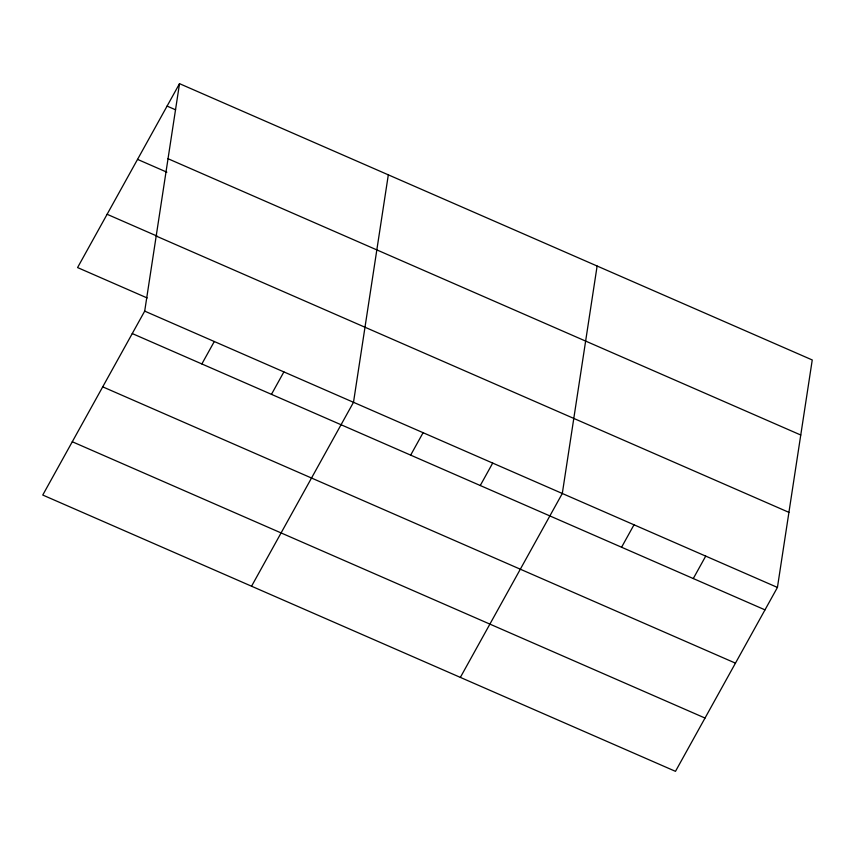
<?xml version="1.0" encoding="UTF-8"?>
<svg xmlns="http://www.w3.org/2000/svg" width="855" height="855" viewBox="0 0 855 855"><rect width="100%" height="100%" fill="white"/><g stroke="black" fill="none" stroke-linecap="round" stroke-linejoin="round"><path stroke-width="1.28" d="M144.698 311.124L179.518 83.662L812.25 359.966L777.43 587.428L675.482 771.338L42.75 495.034L144.698 311.124L777.43 587.428M388.32 174.847L353.5 402.299L251.552 586.209M597.121 266.023L562.301 493.485L460.353 677.395M179.518 83.662L77.57 267.572L147.178 297.968M201.866 363.941L214.295 341.519M271.463 394.337L283.892 371.904M410.667 455.127L423.097 432.694M480.264 485.522L492.694 463.089M621.574 547.232L634.004 524.799M693.287 578.546L705.717 556.113M167.088 106.095L175.628 109.825M168.029 158.72L800.761 435.024M137.548 159.383L166.853 172.176M107.11 214.284L157.17 236.151M156.187 236.055L788.919 512.359M132.258 333.557L764.99 609.861M102.718 386.845L735.45 663.149M72.29 441.746L705.022 718.05"/></g></svg>
